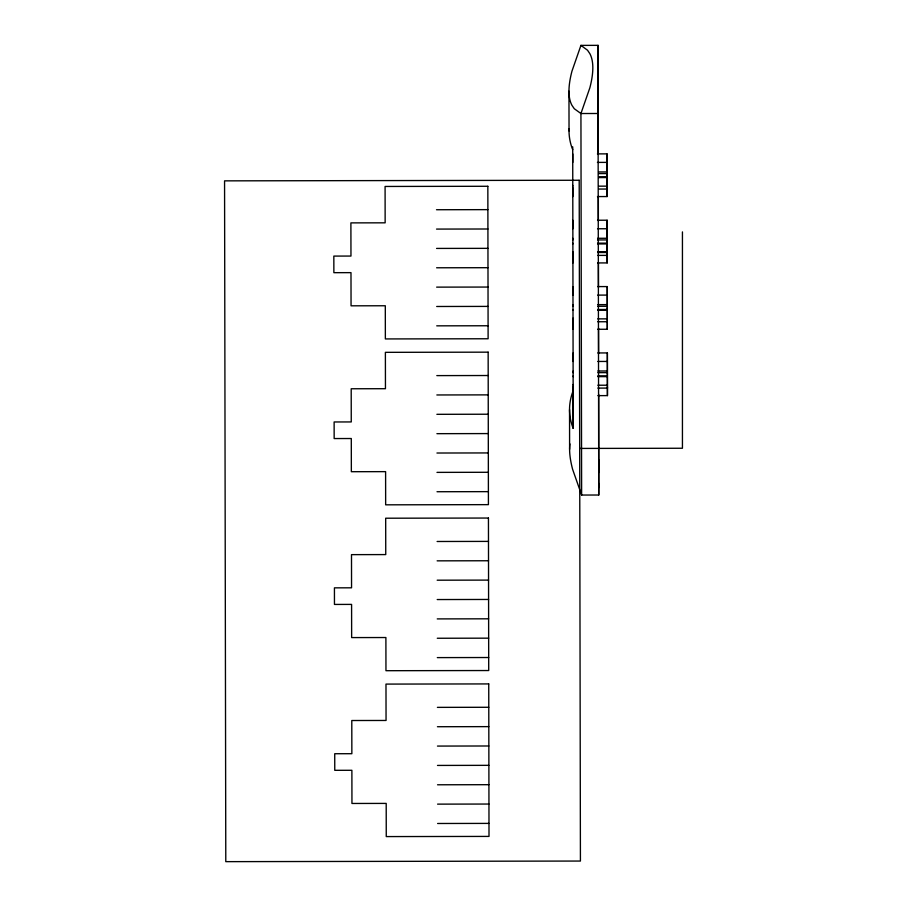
<?xml version="1.0" encoding="UTF-8"?>
<svg xmlns="http://www.w3.org/2000/svg" width="907" height="907" viewBox="0 0 907 907"><rect width="100%" height="100%" fill="white"/><g stroke="black" fill="none" stroke-linecap="round" stroke-linejoin="round"><path stroke-width="1.36" d="M598.053 60.372L598.064 52.708M598.042 62.424L598.053 87.038M569.947 443.92A557.283 97.797 46 0 0 572.612 469.327L581.625 495.052L598.745 495.018L598.064 113.5L580.933 113.522L574.29 108.738L571.966 105.337A557.283 97.457 -46.2 0 1 571.966 71.143L580.933 45.384L598.064 45.35L598.053 80.428M598.745 495.018L598.756 459.951M598.733 487.671L598.745 483.386M573.213 390.826L572.544 392.47A788.909 196.195 -0.1 0 0 572.544 426.675L573.213 428.308L573.167 386.495M597.43 153.884L607.021 153.873L607.055 178.554M597.43 162.398L607.021 162.387M598.813 171.933L607.032 171.922M598.813 173.588L607.032 173.566M598.824 176.82L607.044 176.808M598.824 177.591L607.044 177.568M598.835 186.162L607.055 186.15M598.847 189.053L607.066 189.041M597.486 196.57L607.078 196.558L607.055 176.956M436.505 209.732L487.887 209.642M597.543 220.242L607.134 220.22L607.202 262.917L597.611 262.928M436.539 229.086L487.921 228.995M597.543 228.757L607.134 228.745M597.566 238.292L607.157 238.269M597.566 239.936L607.157 239.924M597.566 243.167L607.157 243.155M597.566 243.938L607.157 243.926M436.573 248.427L487.955 248.348M597.588 251.749L607.18 251.738M597.588 252.52L607.18 252.509M597.588 255.4L607.18 255.389M436.607 267.78L487.989 267.701M597.668 286.589L607.259 286.578L607.316 329.264L597.724 329.275M436.641 287.134L488.023 287.054M597.668 295.104L607.259 295.092M597.679 304.639L607.271 304.627M436.686 306.487L488.057 306.407M597.679 306.294L607.271 306.271M597.69 309.525L607.282 309.502M597.69 310.296L607.282 310.273M597.702 318.879L607.293 318.856M597.713 321.758L607.305 321.736M436.721 325.84L488.091 325.76M597.781 352.948L607.373 352.925L607.429 388.23M597.781 361.462L607.373 361.44M597.804 370.997L607.395 370.974M597.804 372.641L607.395 372.63M436.811 375.611L488.181 375.521M597.804 375.872L607.395 375.861M597.804 376.643L607.395 376.632M597.826 385.226L607.418 385.214M597.826 388.105L607.418 388.094M436.845 394.964L488.215 394.874M597.849 395.633L607.441 395.611L607.441 387.096M436.879 414.318L488.249 414.227M436.913 433.671L488.283 433.58M579.686 448.432L682.438 448.251L682.438 231.897M436.947 453.024L488.329 452.933M436.981 472.377L488.363 472.286M437.015 491.73L488.397 491.639M437.106 541.49L488.488 541.4M437.14 560.843L488.522 560.753M437.174 580.197L488.556 580.106M437.208 599.55L488.59 599.459M437.242 618.903L488.624 618.812M437.276 638.256L488.658 638.165M437.31 657.609L488.692 657.518M437.401 707.369L488.782 707.279M437.435 726.722L488.816 726.632M437.469 746.076L488.85 745.985M437.503 765.429L488.884 765.338M437.548 784.782L488.918 784.691M437.582 804.135L488.952 804.044M437.616 823.488L488.986 823.397M580.933 45.384L587.521 50.214L589.833 53.626A561.456 98.183 -46.2 0 1 589.845 87.832L580.933 113.522L581.625 495.052M573.213 428.308L572.714 149.632L572.045 147.988A788.909 196.195 -0.1 0 1 569.086 128.613M607.021 153.873L607.078 196.558M607.373 352.925L607.441 395.611M598.064 45.35L598.257 154.451M598.337 196.547L598.371 220.855M598.45 262.962L598.495 287.27M598.563 328.255L598.609 353.685M598.688 394.375L598.767 472.558M598.042 80.519L598.064 117.445M568.961 91.176L569.04 130.891M569.539 409.579L569.607 449.294M607.259 286.578L607.316 329.264M607.134 220.22L607.202 262.917M573.043 318.142L573.043 318.913M573.054 320.148L573.065 329.32M573.122 352.982L573.122 361.508M573.145 371.031L573.145 372.686M573.145 375.917L573.145 376.688M573.167 384.5L573.167 385.271M572.884 220.276L572.884 228.802M572.907 238.326L572.907 239.981M572.907 243.212L572.907 243.983M572.918 251.795L572.918 252.565M572.929 253.801L572.952 262.973M573.009 286.635L573.009 295.149M573.02 304.684L573.02 306.328M573.031 309.57L573.031 310.33M572.714 146.855L572.714 149.632M572.77 153.929L572.77 162.444M572.805 185.436L572.805 186.207M572.816 187.443L572.827 196.615M579.199 180.255L224.562 180.856L225.786 861.65L580.423 861.049L579.199 180.255M487.841 186.275L385.09 186.457L385.146 222.827L350.896 222.884L350.964 256.057L333.833 256.091L333.867 272.678L350.986 272.644L351.054 305.818L385.305 305.761L385.362 338.935L488.113 338.764L487.841 186.275M488.147 352.165L385.384 352.335L385.452 388.706L351.202 388.763L351.258 421.936L334.127 421.97L334.161 438.557L351.292 438.523L351.349 471.708L385.6 471.64L385.656 504.825L488.42 504.643L488.147 352.165M488.442 518.044L385.679 518.214L385.747 554.585L351.497 554.642L351.553 587.815L334.434 587.849L334.456 604.436L351.587 604.402L351.644 637.587L385.894 637.53L385.963 670.704L488.714 670.534L488.442 518.044M488.737 683.923L385.985 684.093L386.053 720.464L351.791 720.521L351.859 753.706L334.728 753.728L334.762 770.315L351.882 770.292L351.95 803.466L386.201 803.409L386.257 836.583L489.009 836.413L488.737 683.923"/></g></svg>
